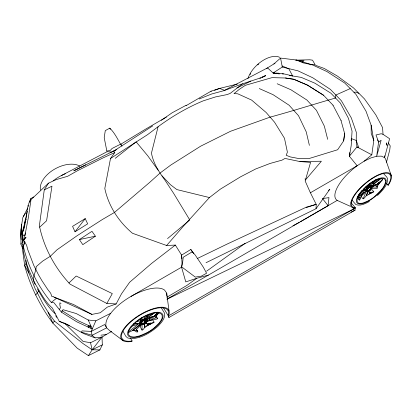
<?xml version="1.0" encoding="UTF-8"?>
<svg xmlns="http://www.w3.org/2000/svg" width="412" height="412" viewBox="0 0 412 412"><rect width="100%" height="100%" fill="white"/><g stroke="black" fill="none" stroke-linecap="round" stroke-linejoin="round"><path stroke-width="0.62" d="M371.021 186.744L370.367 187.233L371.161 186.466M144.324 316.91L144.313 318.728L146.451 316.715L146.064 316.39L146.492 317.127L147.645 317.255L152.497 313.455M366.675 191.024L366.536 190.977A2.997 1.102 -40.2 0 1 366.083 190.334L366.155 189.978A3.002 1.102 -40.2 0 1 367.004 188.562L367.432 188.083A3.002 1.102 -40.2 0 1 369.09 186.724L369.626 186.404A3.002 1.102 -40.2 0 1 371.109 185.91L371.439 185.941A3.002 1.102 -40.2 0 1 371.876 186.595L371.804 186.95L372.489 186.389L372.716 186.641L370.862 188.16L371.361 188.887L369.708 189.443L368.75 191.039L368.338 190.509M85.737 164.821L73.794 170.82L112.131 151.734L113.624 151.153L114.804 152.553L110.498 158.502L104.808 188.485C108.49 206.046 118.774 221.826 132.473 233.264L166.618 245.495L175.342 245.073L181.61 255.11L182.027 262.887L181.568 267.197L185.781 281.896L196.756 278.296L208.395 275.098M142.032 317.235L142.011 319.161L140.265 320.191L139.843 319.449L140.327 319.568M289.466 75.448L301.187 77.368L314.83 83.162L330.841 93.153L340.297 102.959L348.449 118.316L352.059 131.134L351.184 145.683L349.391 156.241L357.142 165.758A32.018 12.262 -40.4 0 0 337.186 200.407L167.014 299.097M206.041 262.717L316.019 208.719L316.22 204.337L306.25 207.21L306.229 207.571L316.22 204.337L310.401 192.764L305.168 181.023L310.571 162.364L299.854 161.55L284.986 158.435L282.009 160.139L270.03 163.471L255.584 169.018L240.49 176.861L220.399 189.118L209.435 197.559L182.902 226.739L166.618 245.495M150.792 323.765L147.532 324.795L146.126 321.911L145.992 322.39L144.741 323.132L144.524 326.907L144.772 327.339L150.792 323.765L150.37 323.044L147.11 324.069L146.126 321.911L152.6 319.614L154.083 322.138L153.176 322.89L146.214 325.99M144.772 327.339L144.741 323.132M21.197 229.01L20.6 235.108L21.192 239.547M21.316 227.795L21.671 224.133M186.044 105.688L211.052 91.191L219.581 88.425L224.571 90.326L267.548 67.877L273.11 73.006L282.292 67.043L297.943 70.823L312.713 77.755L330.378 89.389L341.373 100.749L351.338 117.981L356.303 132.262L356.246 140.466L356.957 146.919L349.391 156.241L349.814 152.461M351.158 140.492L351.369 138.602L356.246 140.466L358.759 147.733L356.957 146.919L371.799 154.814L364.105 161.21L357.142 165.758L310.401 192.764M384.803 155.736L384.566 157.636A32.018 12.262 -40.4 0 1 386.049 160.577L391.4 175.981M333.056 105.235L323.461 95.167L307.45 85.088L293.782 79.238L285.449 78.007L272.028 77.631L245.423 85.289L239.578 89.141L234.001 93.591L237.786 93.812L251.614 100.085L266.152 112.502L274.536 122.194L284.486 138.283L287.396 152.152L286.196 155.283L290.326 156.931L299.148 158.62L309.052 158.543L337.639 149.752L343.659 140.868L344.587 133.581M23.273 250.141C24.957 262.253 30.282 273.836 35.746 284.769C40.711 292.824 45.15 301.955 52.381 308.094L59.24 321.329L69.34 325.547M114.804 152.553L102.758 158.038L77.631 170.64L67.63 176.295L56.289 179.57L48.518 183.149L44.264 189.896L39.382 225.761C43.852 247.612 54.837 267.924 70.05 284.156L106.842 303.453L116.133 303.943L121.483 293.849L129.636 282.266L151.503 263.495L175.342 245.073M371.799 154.814L373.792 140.466L371.145 125.233L366 111.183L355.844 94.224L344.741 83.049L327.004 71.606L312.208 64.797L296.491 60.034L280.557 58.082L273.862 63.948L267.548 67.877A28.629 15.491 -42.6 0 0 266.61 68.583M343.659 140.868L344.674 133.673L341.054 120.649M25.364 232.935L24.864 235.504L23.705 234.964L22.681 236.534M23.494 231.137L25.106 220.42M33.624 196.946L30.854 198.584C25.183 209.42 27.347 222.655 21.934 233.568L23.288 248.936L22.876 243.93M365.526 187.074L367.308 187.053L367.612 185.482M371.562 192.723L366.438 195.767L366.124 195.417L368.184 190.828L369.25 190.2L369.291 189.808L369.827 190.395L369.255 193.254L371.562 192.723L371.032 192.141L369.301 192.538M27.357 211.294L25.204 221.316L21.934 233.568L24.566 244.002M23.345 249.574L20.961 244.208L21.249 242.977M262.14 77.384L265.601 75.664L259.035 78.393L242.508 83.827L230.226 93.37L227.146 94.569L215.466 96.938L203.121 100.894C187.136 107.553 172.036 116.462 158.095 126.711L151.462 153.079C153.254 163.281 159.058 171.974 164.985 180.214L173.56 193.233L189.309 219.184M181.615 267.058L182.562 263.438L183.206 257.258L192.327 251.763L195.159 254.956L203.322 267.177L206.582 273.228L201.329 276.148L195.298 277.101L181.97 267.105M386.451 162.266L389.742 150.025L390.216 145.889L388.259 142.876M90.207 328.045L90.815 325.794M29.757 202.163L30.854 198.584M142.351 321.375L142.799 319.985L144.066 320.361M142.537 321.69L142.799 319.985M144.427 323.487L144.597 322.967L143.953 323.348L144.607 323.796L144.875 322.102M141.275 324.692L141.45 325.006L141.903 323.631L139.653 324.507L139.472 324.187L140.178 323.605A3.265 1.298 -31.6 0 1 140.574 322.375L140.935 321.921A3.265 1.298 -31.7 0 1 142.634 320.5M145.642 319.872L146.461 319.558M145.802 319.285L145.972 318.77L145.694 320.474L147.929 319.609L147.743 319.3L146.919 319.614A3.26 1.298 -31.7 0 0 145.802 319.285L145.271 319.357A3.265 1.298 -31.7 0 0 143.268 320.124L142.943 320.294M349.391 156.241L349.994 154.479M381.337 178.334L382.48 179.56L382.223 180.245L378.17 184.622M25.019 241.926L23.329 246.247C28.093 266.822 37.889 286.124 51.289 302.408L53.926 302.702L61.455 312.167L76.725 321.782L92.252 328.992L91.155 331.418L92.103 335.296L95.12 337.886L102.011 337.052L111.704 331.351M362.225 194.51L361.288 196.771L363.121 198.831L364.002 198.373L366.685 195.298M363.121 198.831L366.433 190.931M371.212 182.969L370.213 185.338L372.412 183.345L373.195 184.04L379.169 179.39L378.844 179.04M367.664 185.992L369.142 185.122L369.894 183.355M110.761 313.254L95.826 320.85L92.252 328.992L88.22 320.016L76.287 313.558L62.99 309.69L61.455 312.167M366.438 195.767L368.503 191.178L369.827 190.395M27.717 208.055L22.748 217.768L20.95 229.525L20.961 244.208M22.124 246.525L24.669 265.544C30.246 286.319 39.99 305.91 52.854 323.126L77.193 348.14L88.41 355.618L99.889 349.896L102.32 344.854L102.011 337.052L90.532 342.738L83.064 341.409L64.509 323.065M133.828 323.883L137.737 323.456L137.227 324.496L132.134 326.098L130.352 327.772M154.32 316.225L156.766 313.63L157.199 314.356L155.128 318.373L149.144 319.388L148.892 318.955L149.525 317.544L154.109 316.117L156.766 313.63M106.842 303.453L112.306 293.602L76.194 276.025L68.953 282.982M370.167 187.125L369.94 186.873L371.794 185.349L372.026 185.601L370.167 187.125L369.44 186.131L368.483 187.733L366.814 188.289L367.55 189.273L365.696 190.797L365.47 190.54L367.324 189.02L367.55 189.273M369.034 187.45L369.672 186.384M366.536 190.977L366.186 191.565L366.412 191.817L368.256 190.298L368.029 190.045M366.412 191.817L367.365 190.231L365.696 190.797M371.655 186.42L371.423 186.25M371.439 185.941L371.794 185.349M370.826 186.95L371.058 187.203L372.026 185.601M371.428 187.702L371.016 187.666M23.355 216.48L25.338 213.354M88.41 355.618L92.17 349.778L102.011 337.052M142.372 321.18C142.645 320.433 140.986 321.587 141.882 321.499M142.681 323.59L142.892 323.811M144.823 322.359L145.359 321.963M146.899 320.588L146.471 320.464M155.973 315.788L157.466 318.311L156.972 319.053L146.672 321M26.064 260.312L26.09 263.495L24.669 265.544L29 273.223L35.046 288.472L42.75 303.438L48.075 312.142L54.41 321.072L83.064 343.603L92.17 349.778L99.889 349.896M363.312 189.226L364.61 189.427L363.796 190.591L361.401 191.137M316.019 208.719L329.847 189.196L328.508 190.483M377.104 184.262L379.359 182.022L379.895 182.604L376.702 187.074L372.917 186.981L372.597 186.631L373.396 185.204L376.63 184.483L379.359 182.022M35.746 294.997L38.723 290.877M149.144 319.388L149.953 318.27L154.536 316.843L157.199 314.356M59.282 309.438L60.44 307.857L59.838 304.772L59.9 302.83L61.033 303.443M145.276 326.726L143.144 329.564L142.063 330.136L140.61 327.586L140.6 324.44M54.41 321.072L52.854 323.126L48.075 312.142M75.02 231.786L85.227 218.607L87.658 223.845L75.02 231.786L72.569 226.348L85.227 218.607M23.623 240.191L25.946 237.286L23.623 240.191L26.595 245.197L27.759 249.584L33.758 265.343L38.342 274.531L41.895 280.613L47.689 289.399L50.691 293.236L51.902 296.614L53.457 296.47L54.09 297.17L91.943 314.402L100.214 312.765L107.321 307.11L116.133 303.943M370.419 186.42C370.934 185.508 369.209 186.914 370.156 186.631M367.519 190.524L366.711 191.317L367.386 190.746M130.578 338.206L132.118 340.976L131.706 341.481A27.733 10.918 -31.7 0 1 122.843 330.28A27.733 10.918 -31.7 0 1 151.42 309.294A27.733 10.918 -31.7 0 1 169.095 314.021L168.348 315.942L168.93 317.508L355.036 210.182L355.026 208.431A25.508 9.275 -40.1 0 1 356.128 192.636A25.508 9.275 -40.1 0 1 382.465 173.298A25.508 9.275 -40.1 0 1 389.561 183.072L388.161 185.271L386.471 183.458M155.993 316.323L159.011 312.682M372.917 186.981L373.931 185.797L377.165 185.065L379.895 182.604M387.61 184.113L388.161 185.271L389 183.309A24.725 8.992 -40.1 0 0 382.109 173.849A24.725 8.992 -40.1 0 0 356.596 192.584A24.725 8.992 -40.1 0 0 355.515 207.9L168.348 315.942L163.147 307.321M141.795 324.538C142.171 323.528 140.26 325.356 141.702 324.615M145.889 321.978L146.275 321.561M153.861 313.094L152.991 313.975L151.776 314.351M158.476 312.476L156.823 314.155L156.648 313.862M368.513 187.573C369.276 186.492 367.257 188.13 368.426 187.651M366.938 189.283C367.695 188.207 365.681 189.839 366.85 189.36M371.995 187.12C372.742 186.049 370.759 187.666 371.907 187.192M369.734 189.525L369.734 189.154M370.1 189.263L370.522 188.84M377.469 195.494C382.032 190.931 387.738 185.591 387.62 178.617L386.611 176.887L383.103 173.143M382.48 179.56L379.395 182.516L379.174 182.279M48.518 183.149L31.008 199.65L28.382 217.443L24.416 238.177L24.576 239.022M146.064 316.39L147.408 315.123M146.492 317.127L149.623 314.171M136.269 329.147L137.145 330.826L132.994 330.476L132.746 330.038L139.102 325.15L139.951 325.233L141.218 324.038M136.449 329.409L140.404 325.686L139.781 324.934L139.951 325.233M39.676 227.187L46.592 220.76L51.958 186.157L44.264 189.896M373.195 184.04L372.093 183.031L375.77 179.694M373.952 181.512L372.093 183.031M372.633 183.623L376.779 179.869M366.67 190.365L364.491 192.337L364.074 192.049L358.095 196.627L360.485 198.337L360.835 196.447L364.914 192.759L364.378 192.167M167.535 238.6L189.778 219.993M145.972 318.77C146.554 320.15 143.052 319.382 144.035 320.232M146.157 319.084L144.246 320.675L142.979 320.299M142.753 323.513L143.448 323.348M141.45 325.006L143.345 323.425L144.607 323.796M139.653 324.507L141.563 322.915L140.101 322.241L141.877 321.556M146.893 320.716A3.26 1.298 -31.7 0 0 147.043 319.882L147.743 319.3M146.069 321.19L143.798 322.06L146.023 321.195L147.929 319.609M371.413 187.269L370.635 187.908L370.862 188.16M369.657 190.334L371.943 189.654L373.797 191.698L372.922 192.419L368.822 194.124M115.283 158.296L136.12 141.867M51.289 302.408L56.655 298.164M128.467 331.912L139.771 323.008L137.618 323.683M154.958 312.389L146.59 318.981L149.541 318.064M358.718 194.907L365.537 189.572L364.115 189.901M366.129 190.421A3.646 1.344 -40.2 0 1 367.674 186.739A3.646 1.344 -40.2 0 1 371.33 186.152L381.579 178.144M132.994 330.476L139.349 325.583L140.404 325.686M358.409 196.977L364.388 192.399L364.914 192.759M158.095 126.711L147.506 134.698L110.498 158.502M196.756 278.296L186.811 285.48L166.86 297.253M206.608 271.178L245.13 243.348M161.401 120.294L172.098 112.8L186.214 105.22M302.176 62.047L304.035 60.755L297.165 60.631M95.388 236.194L82.812 244.656L79.372 239.573L91.974 231.323L95.388 236.194L79.372 239.573M367.689 190.37L368.06 190.246M368.884 190.184L369.363 189.865M152.641 125.948L113.624 151.153L115.252 150.344M120.386 144.468L145.941 128.941L166.463 117.044M181.61 255.11L190.813 249.487L192.6 252.02L190.813 249.487M249.76 81.741L250.862 81.082L236.941 87.998M144.993 323.564L146.548 322.642M147.923 324.002L150.37 323.044M369.59 192.656L371.032 192.141M88.147 327.37L90.346 326.093M131.052 296.382L181.568 267.197M300.477 221.697L328.076 205.743M122.004 146.147L120.556 144.19C117.394 138.628 114.402 132.566 109.798 128.147L105.281 130.609L104.21 137.685L106.801 150.838M292.942 225.74L299.184 222.449M61.213 175.651L106.981 151.745L109.911 151.827L111.225 152.255L116.864 149.489M141.162 323.611L140.631 323.729L141.434 323.255L140.713 324.033L141.11 324.069M369.44 201.453C365.408 203.59 360.541 206.288 355.896 204.615L352.147 200.335M366.505 190.715L366.201 190.746L366.876 190.19M120.556 144.19L112.043 148.485L110.251 150.478L106.677 151.086M259.89 78.496L261.033 77.93M262.171 77.363L265.601 75.664M364.105 161.21L370.79 157.961L376.686 156.241L381.383 156.143L384.566 157.636L389.598 138.715L383.021 134.327L381.203 133.735L376.007 134.971L378.592 142.052L376.686 156.241L381.136 140.26L378.592 142.052L377.598 139.874M197.204 258.576L227.424 243.935L306.25 207.21M102.32 344.854L92.17 349.778L90.532 342.738M167.097 299.163L355.026 208.431L352.724 207.396M350.988 212.139L355.036 210.182M128.611 332.458L133.514 330.1L136.815 332.046L137.799 331.809L136.346 329.245M357.369 197.389L358.476 196.874L359.269 200.005L359.928 199.928L360.057 197.909L358.095 196.627M350.257 88.601L335.837 95.028L335.543 98.025C313.687 104.251 292.005 111.214 270.107 117.132L230.565 131.263L200.659 146.188L170.826 165.032L160.088 173.025L149.757 182.336L114.485 212.438L102.377 219.508L77.188 235.664L57.041 249.775L50.326 256.259L42.668 261.105L36.189 266.657C36.153 272.615 30.926 278.466 35.108 284.295M273.862 63.948L275.005 63.484M199.207 98.983L211.655 93.998L224.015 90.63L242.508 83.827M139.472 324.187L140.307 323.868L140.178 323.605M140.647 323.101L140.25 323.059L141.084 322.622M145.055 322.416L147.275 321.561L147.094 321.247M143.381 323.647L141.97 324.11M140.281 322.555L141.97 321.906M214.498 90.331L219.581 88.425L237.281 84.079M154.083 322.138L150.21 323.533L150.04 323.24M365.47 190.54L366.083 190.334M371.876 186.595L372.489 186.389M371.058 187.203L372.716 186.641M368.714 187.985L367.041 188.542L366.814 188.289M149.365 317.765L153.769 316.395M373.797 191.698L370.965 192.543L370.748 192.306M25.199 219.792L26.399 219.457M371.33 186.152L373.411 185.683M374.359 185.184L376.686 184.658M136.058 321.654L140.889 320.747L140.513 319.959M133.318 324.213L137.737 323.456M322.689 198.574L328.946 197.611L328.081 205.691L322.601 198.702M310.612 64.844L313.481 64.427L315.443 65.266L312.523 60.167L309.68 59.781L295.558 60.162M100.955 335.183L106.265 334.549M275.02 73.073L273.11 73.006L283.518 73.794M366.865 191.003L367.216 190.967M353.98 92.247L355.901 92.128L358.945 93.359M131.34 338.638C141.352 338.376 150.411 332.767 157.801 326.412C161.159 322.91 165.428 318.584 164.594 313.285L161.051 307.388M299.854 161.55L321.375 161.226L305.416 180.013L305.045 178.782M370.79 188.645L376.965 188.552L377.619 187.754L376.949 185.936M362.9 189.391L364.61 189.427M276.292 73.12L278.836 73.212M282.333 73.918L284.574 74.026L292.613 75.916L288.858 68.845L282.225 65.966L282.292 67.043L280.557 58.082M88.22 320.016L95.826 320.85M273.11 73.006L276.885 73.568M278.141 73.758L279.403 73.944M285.449 78.007L293.859 79.32L307.527 85.171L323.544 95.249M312.208 64.797L303.144 62.856L296.491 60.034M130.522 338.613L127.571 337.907L125.794 336.285L123.034 331.289M209.435 197.559L176.846 189.577L170.388 184.658L162.019 175.826M140.101 322.241L141.383 322.601M146.023 321.195L147.275 321.561M316.03 65.477L324.234 68.454L337.243 75.988L353.501 87.905L364.46 98.89L375.796 114.83L382.588 127.658L383.021 134.327M59.24 321.329L65.848 323.781L83.651 333.596L95.12 337.886M54.09 297.17L73.511 304.514L91.943 314.402M290.939 75.252L292.613 75.916M277.163 83.76L290.877 89.734L306.894 100.023L316.426 110.303L324.337 126.124L327.695 139.333M259.277 88.559L273.043 94.667L289.059 105.189L298.515 115.69L306.234 131.866L309.391 145.374M337.186 200.407L350.421 206.361M62.032 310.705L78.393 320.819L91.078 326.695M155.798 317.503L157.466 318.311M123.373 340.837L109.494 330.506L106.656 327.849L104.658 324.517L91.155 331.418L82.101 330.893L81.324 332.154L92.103 335.296L106.656 327.849A34.773 14.405 -31.4 0 1 126.855 298.947A34.773 14.405 -31.4 0 1 164.548 290.069L166.716 293.117L169.002 310.859M378.813 179.112L379.169 179.39M55.09 313.589C47.468 306.801 42.529 297.536 37.348 288.853M120.757 144.566L121.097 144.931L121.071 144.524M146.919 319.614L147.043 319.882M376.388 186.729L376.702 187.074M373.396 185.204L373.931 185.797M368.822 184.767L369.142 185.122M371.361 188.887L370.949 188.366A2.997 1.102 -40.2 0 0 371.294 187.939M366.556 186.219L367.308 187.053M368.184 190.828L368.503 191.178M364.074 192.049L364.388 192.399M357.441 197.93L359.269 200.005M351.039 202.776L355.515 207.9M192.327 251.763L193.769 253.432M136.408 142.171L147.748 155.782L158.167 170.238M137.799 331.809L136.501 330.069L137.145 330.826M368.256 190.298L368.75 191.039M369.44 186.131L369.94 186.873M149.525 317.544L149.953 318.27M147.393 316.823L147.645 317.255M143.165 323.116L143.345 323.425M139.992 319.197L140.889 320.747M139.102 325.15L139.349 325.583M55.682 315.68L56.655 317.446M332.973 105.148L341.136 120.737M109.798 128.147L110.38 129.291M139.735 319.073L140.265 320.191M373.792 140.466L371.207 133.308L371.145 125.233M29 273.223L26.09 263.495M351.369 138.602L351.709 139.781M28.042 205.31L28.207 206.355M211.052 91.191L211.114 91.598M168.652 315.638L168.93 317.508M168.163 314.696L168.348 315.942L168.379 314.346A26.878 10.583 -31.7 0 0 151.235 309.778A26.878 10.583 -31.7 0 0 123.549 330.115A26.878 10.583 -31.7 0 0 132.118 340.976M181.599 255.069L181.903 258.767M22.768 242.673L21.563 228.243L21.934 233.568M166.716 293.117L166.819 296.068M142.063 323.868L142.063 330.136M53.127 180.791A30.818 17.876 -28.8 0 1 54.132 180.034M54.636 179.663A30.818 17.876 -28.8 0 1 65.281 173.771M247.911 78.62A22.269 12.381 -42.8 0 1 261.919 61.131A22.269 12.381 -42.8 0 1 279.733 57.335M40.448 190.097A23.953 14.255 -28.5 0 1 53.854 169.584A23.953 14.255 -28.5 0 1 79.856 166.108M250.079 74.613A21.584 12 -42.8 0 1 250.635 73.599M257.716 64.926A21.584 12 -42.8 0 1 258.69 64.071M88.338 326.68A0.958 0.402 -29.5 0 1 88.199 326.191A0.958 0.402 -29.5 0 1 89.167 325.557M363.322 189.067A18.643 6.772 -40.1 0 1 386.162 180.317A18.643 6.772 -40.1 0 1 365.269 202.668A18.643 6.772 -40.1 0 1 362.107 190.37M140.065 323.312A3.966 1.581 -31.7 0 1 142.506 319.547A3.966 1.581 -31.7 0 1 146.641 319.424M141.002 324.203A3.26 1.298 -31.6 0 1 140.492 324.064M370.434 189.705L369.76 190.262L370.434 189.705M371.284 188.511L371.964 188.006L371.284 188.511M386.374 143.021L387.038 145.266L386.374 143.021M385.498 180.544L385.411 182.712L384.89 184.071A13.369 4.831 -40.2 0 1 381.151 190.092L374.889 196.282A13.328 4.815 -40.1 0 1 367.71 201.087L362.751 203.121L361.437 203.276A13.364 4.851 -40 0 1 357.693 202.24L357.178 201.566L357.106 199.496L357.554 198.162A13.442 4.903 -40.1 0 1 361.169 192.059L367.622 185.601A13.488 4.923 -40.2 0 1 375.105 180.611L376.939 179.678L381.507 178.504A13.452 4.887 -40.3 0 1 385.06 179.807L385.498 180.544M142.006 322.024L142.83 321.705L142.006 322.024M144.159 320.747L144.972 320.382L144.159 320.747M143.016 324.332L143.824 323.961L143.016 324.332M145.209 323.023L146.018 322.658L145.209 323.023M146.049 320.474L146.863 320.103L146.049 320.474M146.538 321.427L147.347 321.061L146.538 321.427M366.958 189.87L367.638 189.469L366.958 189.87M368.539 188.16L369.198 187.718L368.539 188.16M367.895 191.22L368.57 190.818L367.895 191.22M131.098 327.077L130.12 328.611A14.641 5.768 -31.6 0 0 128.513 333.864L128.698 334.915L130.207 336.316L131.474 336.625A14.554 5.696 -31.6 0 0 138.061 336.243L140.028 335.754L146.471 332.917A14.482 5.665 -31.8 0 0 154.546 327.535L159.269 322.941L160.268 321.458A14.502 5.696 -31.9 0 0 162.143 316.225L162.06 315.134L160.757 313.609L159.578 313.223A14.595 5.763 -31.8 0 0 153.115 313.347L146.698 315.479L144.437 316.658A14.662 5.799 -31.7 0 0 135.965 322.277L131.098 327.077M139.096 336.439A20.265 7.972 -31.7 0 0 162.781 314.706A20.265 7.972 -31.7 0 0 133.988 323.41A20.265 7.972 -31.7 0 0 139.096 336.439"/></g></svg>
